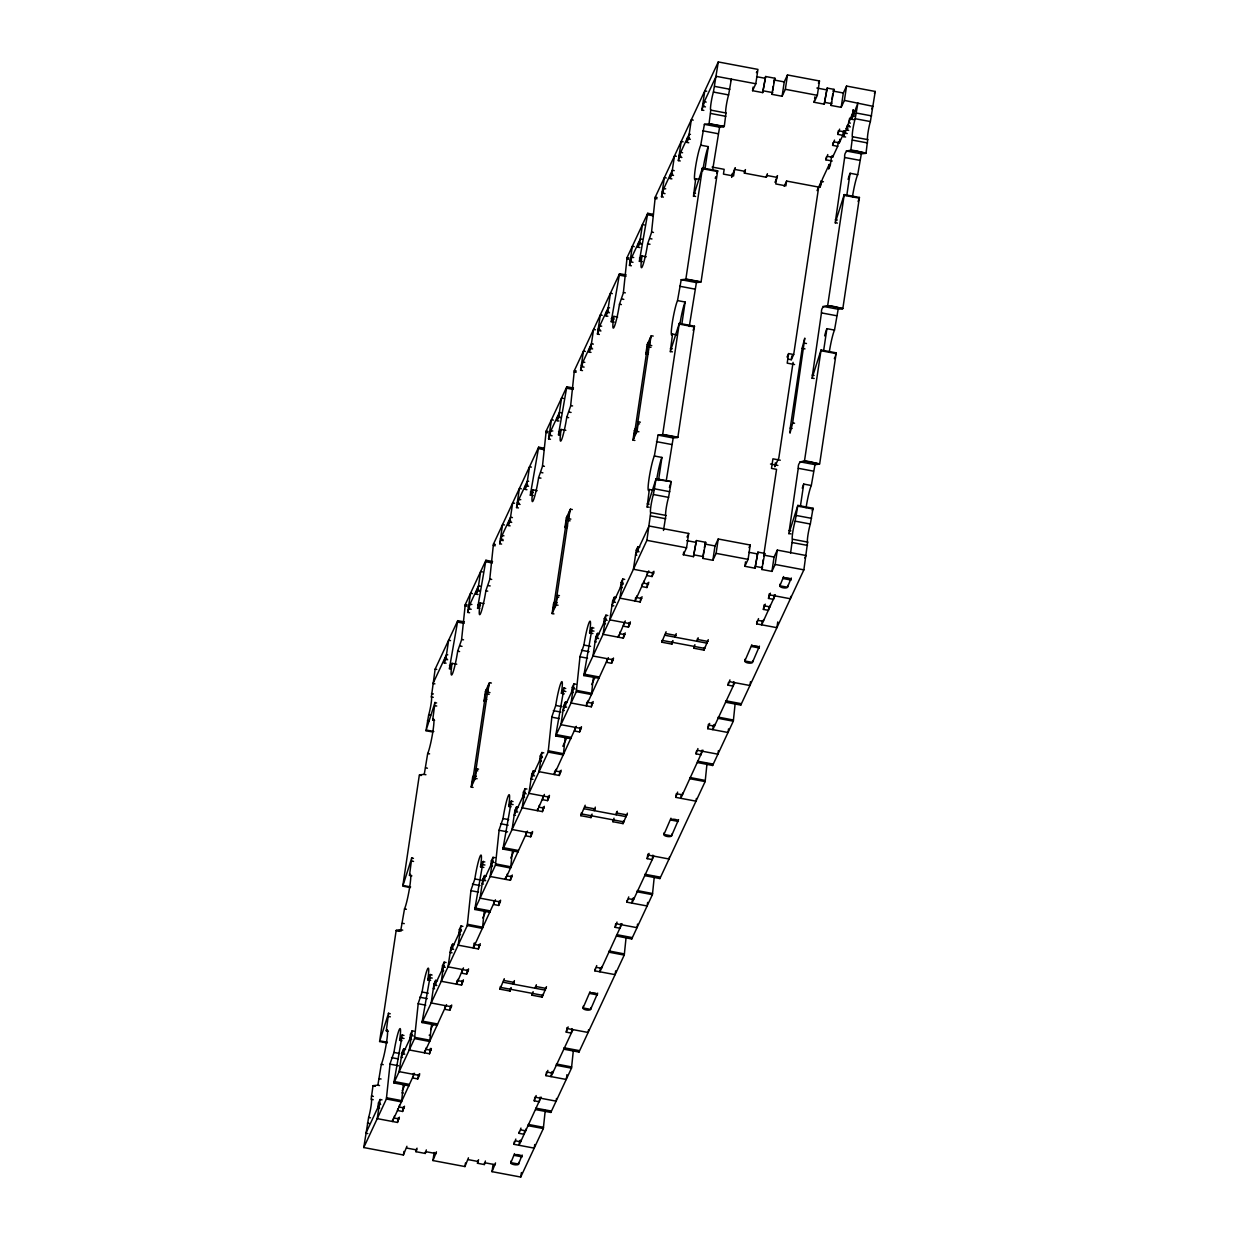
<?xml version="1.0" encoding="UTF-8"?>
<svg xmlns="http://www.w3.org/2000/svg" width="1239" height="1239" viewBox="0 0 1239 1239"><rect width="100%" height="100%" fill="white"/><g stroke="black" fill="none" stroke-linecap="round" stroke-linejoin="round"><path stroke-width="1.5" d="M406.919 1146.276L403.418 1154.996L363.755 1147.546L386.367 1099.055L390.068 1063.712L393.956 1052.422A18.12 1.781 -79.4 0 1 399.283 1029.609A18.12 1.781 -79.4 0 1 399.608 1040.28L401.978 1040.729M386.382 1098.978L401.56 1101.92L403.449 1083.815M399.608 1040.28L402.288 1034.782L394.11 1081.508L409.304 1084.373L409.056 1085.813L393.878 1082.948L414.523 1038.654L418.24 1003.311L422.112 992.021A18.12 1.781 -79.4 0 1 427.44 969.208A18.12 1.781 -79.4 0 1 427.78 979.879L430.63 980.421M456.757 664.228L452.018 663.33A18.12 1.781 -79.4 0 0 452.343 674.001A18.12 1.781 -79.4 0 0 457.671 651.187L461.558 639.897L465.26 604.555L485.92 560.26L492.564 561.499M414.538 1038.576L429.716 1041.519L431.404 1025.505M483.969 603.641L480.174 602.928A18.12 1.781 -79.4 0 0 480.515 613.599A18.12 1.781 -79.4 0 0 485.843 590.786L489.73 579.496L493.432 544.153L538.655 447.171L544.339 448.239M427.78 979.879L430.491 974.412L422.282 1021.106L437.475 1023.972L437.228 1025.412L422.034 1022.547L467.258 925.579L470.959 890.237L474.847 878.947A18.12 1.781 -79.4 0 1 480.174 856.134A18.12 1.781 -79.4 0 1 480.515 866.804L483.829 867.424M467.273 925.487L482.451 928.429L484.356 910.324M480.515 866.804L483.179 861.291L475.002 908.032L490.195 910.882L489.963 912.322L474.769 909.472L495.43 865.178L499.131 829.82L503.019 818.545A18.12 1.781 -79.4 0 1 508.346 795.717A18.12 1.781 -79.4 0 1 508.671 806.403L511.057 806.837M537.184 490.644L532.909 489.839A18.12 1.781 -79.4 0 0 533.25 500.525A18.12 1.781 -79.4 0 0 538.578 477.696L542.45 466.422L546.167 431.064L566.812 386.769L573.456 388.024M495.445 865.085L510.623 868.028L512.311 852.029M565.82 430.336L561.081 429.437A18.12 1.781 -79.4 0 0 561.406 440.108A18.12 1.781 -79.4 0 0 566.734 417.295L570.621 406.005L574.323 370.662L619.546 273.695L626.191 274.934M508.671 806.403L511.397 800.936L503.173 847.631L518.367 850.481L518.134 851.921L502.941 849.071L548.165 752.088L551.866 716.746L555.738 705.456A18.12 1.781 -79.4 0 1 561.081 682.643A18.12 1.781 -79.4 0 1 561.406 693.313L564.256 693.855M548.165 752.088L563.342 754.938L565.247 736.849M561.406 693.313L564.086 687.8L555.908 734.541L571.102 737.391L570.885 738.661L555.661 735.981L576.321 691.687L580.022 656.345L583.91 645.054A18.12 1.781 -79.4 0 1 589.237 622.241A18.12 1.781 -79.4 0 1 589.578 632.912L592.892 633.532M617.611 317.076L613.801 316.363A18.12 1.781 -79.4 0 0 614.141 327.034A18.12 1.781 -79.4 0 0 619.469 304.221L623.356 292.931L627.058 257.588L647.718 213.294L653.402 214.362M493.091 1164.474L492.022 1171.66L520.721 1177.05L543.332 1128.559L545.237 1110.454M576.321 691.687L591.514 694.537L593.202 678.538M646.247 256.752L641.972 255.962A18.12 1.781 -79.4 0 0 642.313 266.633A18.12 1.781 -79.4 0 0 647.641 243.82L651.513 232.529L655.23 197.187L718.279 61.95L757.943 69.399L755.805 83.756L752.569 90.695L762.697 92.6L765.64 76.508L774.933 78.258L771.974 94.35L782.103 96.255L785.34 89.301L787.477 74.96L819.475 80.969L817.337 95.326L814.1 102.264L824.229 104.169L827.172 88.077L834.002 89.363L831.044 105.454L841.173 107.344L844.409 100.405L846.562 86.064L875.245 91.454L870.382 121.561A10.361 1.022 -79.4 0 0 867.966 132.898A10.361 1.022 -79.4 0 0 867.703 139.604L866.03 153.109M550.844 1112.374L551.076 1111.011L535.883 1108.162L535.651 1109.602L550.844 1112.452L571.489 1068.157L573.394 1050.053M624.379 953.922L624.224 955.083L609.03 952.218L609.201 950.994L624.379 953.922L626.129 936.978M652.55 893.52L652.395 894.666L637.202 891.817L637.357 890.593L652.55 893.52L654.3 876.577M705.27 780.446L705.13 781.592L689.937 778.742L690.092 777.519L705.27 780.446L707.02 763.487M733.442 720.045L733.287 721.191L718.093 718.326L718.264 717.102L733.442 720.045L735.192 703.086M482.606 927.206L467.428 924.279M510.778 866.804L495.6 863.877M563.513 753.715L548.335 750.788M591.684 693.313L576.491 690.386M543.487 1127.335L528.31 1124.408L528.139 1125.709L543.332 1128.559M571.659 1066.934L556.481 1064.007L556.311 1065.308L571.489 1068.157M375.045 1086.014L373.14 1085.658L377.647 1085.178L378.096 1083.846L381.302 1064.301A18.12 1.781 -79.4 0 0 386.645 1041.488A18.12 1.781 -79.4 0 0 386.305 1030.817L388.597 1013.115L379.599 1041.472L396.17 930.474M401.08 931.155L396.341 930.257L400.909 929.591L404.503 908.899A18.12 1.781 -79.4 0 0 409.83 886.086A18.12 1.781 -79.4 0 0 409.489 875.415L411.797 857.713L403 885.498L410.62 886.876M421.43 775.211L419.525 774.855L424.017 774.375L424.481 773.043L427.687 753.498A18.12 1.781 -79.4 0 0 433.015 730.685A18.12 1.781 -79.4 0 0 432.69 720.014L435.028 702.343L425.984 730.669L428.663 714.98A10.361 1.022 -79.4 0 0 431.095 703.659A10.361 1.022 -79.4 0 0 431.358 696.938L435.137 669.153L457.749 620.662L464.393 621.916M457.749 620.662L449.339 668.843L452.018 663.33M485.92 560.26L477.511 608.442L480.174 602.928M538.655 447.171L530.23 495.352L532.909 489.839M566.812 386.769L558.402 434.951L561.081 429.437M619.546 273.695L611.137 321.861L613.801 316.363M647.718 213.294L639.293 261.46L641.972 255.962M584.08 674.14L599.258 676.99L599.057 678.26L583.832 675.58L592.242 627.399L589.578 632.912M658.017 435.121L673.195 437.987L677.702 437.491L662.509 434.641L658.017 435.121L654.347 455.998A18.12 1.781 -79.4 0 0 649.019 478.812A18.12 1.781 -79.4 0 0 649.344 489.482L647.052 507.185L656.081 478.75L671.275 481.615L668.564 497.366A10.361 1.022 -79.4 0 0 666.133 508.702A10.361 1.022 -79.4 0 0 665.87 515.409L663.485 530.447M681.202 279.72L696.395 282.585L700.887 282.089L685.694 279.24L681.202 279.72L677.532 300.597A18.12 1.781 -79.4 0 0 672.204 323.41A18.12 1.781 -79.4 0 0 672.545 334.081L670.253 351.783L679.282 323.348L694.46 326.213L677.857 437.29M704.387 124.334L719.58 127.183L724.087 126.688L708.894 123.838L704.387 124.334L700.732 145.195A18.12 1.781 -79.4 0 0 695.389 168.008A18.12 1.781 -79.4 0 0 695.729 178.679L693.437 196.397L702.467 167.962L717.66 170.812L701.073 281.826L685.879 279.007L702.467 167.962M790.234 428.09L790.002 433.123L792.557 423.537L804.792 338.123L802.237 347.71L790.234 428.09L792.139 428.446M799.79 461.775L814.983 464.625L819.475 464.145C812.134 462.503 797.374 456.355 798.257 468.296L788.794 533.792L797.854 505.404L813.047 508.253L810.337 524.02A10.361 1.022 -79.4 0 0 807.905 535.341A10.361 1.022 -79.4 0 0 807.642 542.062L803.863 569.847L740.798 705.084L725.605 702.234L725.853 700.778L741.03 703.644L740.814 704.991M822.975 306.374L838.168 309.223L842.659 308.743C835.318 307.117 820.574 300.953 821.457 312.894L811.979 378.391L821.054 350.002L836.232 352.852L819.676 463.851L804.452 461.047M846.16 150.972L861.353 153.822L865.86 153.342C858.503 151.716 843.759 145.552 844.642 157.492L835.163 222.989L844.239 194.6L859.432 197.45L842.845 308.511M372.985 1085.86L371.173 1098.9L373.202 1099.752M583.832 675.58L646.897 540.343L650.707 512.559L665.87 515.409M709.111 123.373L710.768 110.116A10.361 1.022 -79.4 0 1 711 103.395A10.361 1.022 -79.4 0 1 713.416 92.058L718.279 61.95M724.304 126.223L725.992 112.997L710.768 110.116M790.575 553.152L792.449 539.197A10.361 1.022 -79.4 0 1 792.712 532.491A10.361 1.022 -79.4 0 1 795.144 521.154L797.854 505.404M866.061 153.047L850.837 150.244L852.54 136.755A10.361 1.022 -79.4 0 1 852.773 130.033A10.361 1.022 -79.4 0 1 855.204 118.712L857.915 102.945L851.812 119.3L853.702 119.656M363.755 1147.546L368.618 1117.439A10.361 1.022 -79.4 0 0 371.034 1106.102A10.361 1.022 -79.4 0 0 371.297 1099.396M410.357 887.573L402.768 886.148L419.324 775.149L421.214 775.506M381.984 1099.86L380.094 1099.504L378.468 1102.973L377.756 1107.759L379.661 1108.115M446.055 663.19L444.151 662.834L444.863 658.064L446.768 658.42M380.094 1099.504L377.229 1118.631L397.487 1122.441L399.376 1117.175M444.151 662.834L445.761 659.365L448.626 640.238L450.516 640.594M393.878 1082.948L394.11 1081.508M405.525 1049.402L403.62 1049.046L401.994 1052.515L399.144 1071.642L419.402 1075.452L419.665 1073.655M469.581 612.747L467.676 612.391L470.541 593.249L472.431 593.605M392.778 1119.096L392.422 1121.496L414.507 1073.315M403.62 1049.046L402.907 1053.831L404.797 1054.188M467.676 612.391L470.015 604.136L471.904 604.493M394.312 1116.231L394.048 1118.012L399.113 1118.972M397.812 1108.704L397.549 1110.5L402.613 1111.46L404.503 1106.195M399.438 1105.234L399.159 1107.031L404.224 1107.976M414.012 1031.189L412.107 1030.833L410.496 1034.302L409.784 1039.087L411.673 1039.444M478.068 594.519L476.179 594.162L476.891 589.392L478.781 589.749M397.487 1122.441L398.153 1117.95M412.107 1030.833L409.257 1049.96L429.515 1053.77L431.389 1048.504M476.179 594.162L477.789 590.693L480.639 571.566L482.544 571.922M402.613 1111.46L403.279 1106.969M412.99 1076.18L412.711 1077.976L417.775 1078.921L419.402 1075.452M413.253 1074.383L413.392 1073.485M422.034 1022.547L422.282 1021.106M403.418 1154.996L403.945 1151.418M417.775 1078.921L418.457 1074.445M437.537 980.73L435.648 980.374L434.022 983.843L431.172 1002.971L451.414 1006.78L451.693 1004.984M501.594 544.076L499.704 543.72L502.554 524.577L504.459 524.933M424.807 1050.424L424.45 1052.825L446.536 1004.643M435.648 980.374L434.92 985.16L436.825 985.516M499.704 543.72L502.027 535.465L503.932 535.821M426.34 1047.559L426.061 1049.356L431.126 1050.3M429.515 1053.77L430.32 1048.38M446.04 962.517L444.135 962.161L442.524 965.63L441.796 970.416L443.701 970.772M510.096 525.863L508.191 525.491L508.904 520.721L510.809 521.077M444.135 962.161L441.285 981.288L461.528 985.098L463.417 979.832M508.191 525.491L509.818 522.022L512.667 502.895L514.572 503.251M426.324 1149.916L425.256 1153.447L415.963 1151.697L416.366 1149.018M415.963 1151.697L417.047 1148.166M473.081 787.4L471.176 787.044L472.617 777.473L473.422 775.738L476.272 776.28M485.936 701.289L484.031 700.933L485.456 691.362L489.498 682.689L491.403 683.045M471.997 785.309L486.277 689.627M474.413 780.105L488.693 684.424M471.176 787.044L475.234 778.371L476.659 768.799L478.548 769.156M489.173 694.351L487.268 693.995L489.498 682.689M454.388 944.583L452.498 944.226L450.872 947.696L448.022 966.838L468.28 970.648L468.543 968.852M518.46 507.928L516.555 507.572L519.404 488.429L521.309 488.786M452.498 944.226L451.786 949.012L453.675 949.368M516.555 507.572L518.893 499.317L520.783 499.673M445.142 1006.61L444.739 1009.305L449.803 1010.25L451.414 1006.78M425.256 1153.447L425.519 1151.651M462.89 926.369L460.985 926.013L459.375 929.482L458.662 934.268L460.552 934.624M526.947 489.715L525.042 489.359L525.77 484.573L527.659 484.929M460.985 926.013L458.136 945.156L478.393 948.95L480.267 943.684M525.042 489.359L526.668 485.889L529.518 466.747L531.423 467.103M449.803 1010.25L450.469 1005.774M457.005 980.56L456.463 984.153L463.479 967.891M458.353 978.887L458.089 980.684L463.154 981.629M468.45 1157.83L464.95 1166.565L432.953 1160.556L434.161 1152.487M462.132 969.564L461.589 973.157L466.654 974.117L468.28 970.648M432.953 1160.556L436.453 1151.821M461.528 985.098L462.209 980.607M474.769 909.472L475.002 908.032M466.654 974.117L467.32 969.626M486.416 875.911L484.511 875.555L482.9 879.024L480.035 898.167L500.293 901.977L500.571 900.18M550.472 439.256L548.583 438.9L551.432 419.758L553.337 420.114M473.685 945.605L473.329 948.005L495.414 899.824M473.856 944.412L474.041 943.22M484.511 875.555L483.799 880.34L485.703 880.697M548.583 438.9L550.906 430.645L552.811 431.002M475.203 942.74L474.94 944.536L480.004 945.481M494.903 857.698L493.014 857.342L491.387 860.811L490.675 865.596L492.58 865.953M558.975 421.043L557.07 420.687L557.782 415.901L559.687 416.258M478.393 948.95L479.059 944.474M493.014 857.342L490.148 876.484L510.406 880.279L512.296 875.013M557.07 420.687L558.681 417.218L561.546 398.075L563.435 398.431M494.02 901.791L493.618 904.485L498.682 905.446L500.293 901.977M502.941 849.071L503.173 847.631M498.682 905.446L499.348 900.954M518.444 807.239L516.539 806.883L514.913 810.352L512.063 829.495L532.321 833.305L532.584 831.508M582.5 370.585L580.595 370.229L583.461 351.086L585.35 351.442M505.698 876.933L505.342 879.334L527.427 831.152M516.539 806.883L515.827 811.669L517.716 812.025M580.595 370.229L582.934 361.974L584.823 362.33M507.231 874.068L506.968 875.865L512.032 876.809M464.95 1166.565L465.477 1162.972M510.406 880.279L511.072 875.803M526.931 789.026L525.026 788.67L523.416 792.139L522.703 796.925L524.593 797.281M590.988 352.372L589.098 352.015L589.81 347.23L591.7 347.586M525.026 788.67L522.177 807.813L542.434 811.607L544.324 806.341M589.098 352.015L590.709 348.546L593.558 329.404L595.463 329.76M553.972 613.909L552.083 613.553L553.508 603.982L554.313 602.247L557.163 602.789M566.827 527.799L564.938 527.442L566.362 517.871L570.405 509.198L572.31 509.554M552.888 611.818L567.168 516.136M555.32 606.614L569.599 510.933M552.083 613.553L556.125 604.88L557.55 595.309L559.455 595.665M570.064 520.86L568.159 520.504L570.405 509.198M535.294 771.107L533.389 770.735L531.779 774.22L528.914 793.347L549.171 797.157L549.435 795.361M599.351 334.437L597.446 334.081L600.311 314.954L602.2 315.31M511.18 987.56L510.096 991.076L499.983 989.171L500.37 986.492M533.389 770.735L532.677 775.521L534.582 775.877M597.446 334.081L599.784 325.826L601.689 326.182M499.983 989.171L504.288 978.717M526.172 832.221L525.63 835.814L530.695 836.774L532.321 833.305M485.409 1161.02L484.325 1164.552L477.495 1163.266L477.898 1160.571M477.495 1163.266L478.579 1159.735M543.782 752.878L541.892 752.522L540.266 755.991L539.554 760.777L541.458 761.133M607.838 316.224L605.948 315.868L606.661 311.082L608.566 311.438M541.892 752.522L539.027 771.665L559.285 775.475L561.174 770.209M605.948 315.868L607.559 312.398L610.424 293.271L612.314 293.628M530.695 836.774L531.376 832.283M510.096 991.076L510.499 988.397M484.325 1164.552L484.588 1162.755M537.633 808.866L537.37 810.662L544.37 794.416M539.259 805.396L538.98 807.193L544.045 808.138M513.612 982.341L513.333 984.138L514.417 980.607M542.899 796.987L542.496 799.666L547.561 800.626L549.171 797.157M542.434 811.607L543.1 807.131M555.661 735.981L555.908 734.541M547.561 800.626L548.227 796.135M492.022 1171.66L495.523 1162.925M567.307 702.436L565.418 702.064L563.791 705.549L560.942 724.676L581.199 728.486L581.463 726.689M631.379 265.766L629.474 265.409L632.324 246.282L634.229 246.638M554.762 770.937L554.22 774.514L576.305 726.333M565.418 702.064L564.705 706.85L566.595 707.206M629.474 265.409L631.813 257.154L633.702 257.511M556.11 769.249L555.846 771.045L560.895 772.005M575.81 684.207L573.905 683.851L572.294 687.32L571.582 692.105L573.471 692.462M639.866 247.552L637.961 247.196L638.689 242.41L640.578 242.767M559.285 775.475L559.951 770.983M573.905 683.851L571.055 702.993L591.313 706.803L593.187 701.537M637.961 247.196L639.587 243.727L642.437 224.6L644.342 224.956M546.476 986.647L542.171 997.116L532.042 995.211L532.305 993.415M533.126 991.68L532.042 995.211M535.542 986.476L535.279 988.273L536.363 984.742M574.911 728.315L574.509 730.995L579.573 731.955L581.199 728.486M522.161 1155.027L518.413 1164.273A2.927 1.038 8.5 0 1 517.484 1164.768L515.889 1164.861A4.615 1.642 8.5 0 1 512.125 1164.087L511.165 1163.576A2.927 1.038 8.5 0 1 510.809 1162.848L511.088 1161.051M511.103 1161.439L510.917 1162.631L518.522 1164.056M534.474 1146.338L534.195 1148.135L513.953 1144.325L514.355 1141.646M513.953 1144.325L515.827 1139.059M514.557 1153.602L510.824 1162.848M524.67 1130.711L524.128 1134.289L519.064 1133.344L519.342 1131.548M579.573 731.955L580.239 727.463M519.064 1133.344L520.953 1128.079M519.73 1140.5L519.017 1145.285L541.102 1097.104M599.335 633.764L597.43 633.408L595.82 636.877L592.97 656.004L613.212 659.814L613.491 658.017M663.392 197.094L661.502 196.738L664.352 177.611L666.257 177.967M520.891 1140.019L520.628 1141.816L515.563 1140.856M542.171 997.116L542.574 994.421M586.419 704.65L586.248 705.843L608.334 657.661M586.605 703.458L586.775 702.265M518.413 1164.273L518.676 1162.476M597.43 633.408L596.718 638.178L598.623 638.534M661.502 196.738L663.825 188.483L665.73 188.839M588.122 700.577L587.859 702.374L592.923 703.334M526.017 1129.023L525.754 1130.82L520.69 1129.875M520.721 1177.05L521.387 1172.559M607.822 615.535L605.933 615.179L604.307 618.648L603.594 623.434L605.499 623.79M671.894 178.881L669.989 178.524L670.702 173.739L672.607 174.095M591.313 706.803L591.979 702.312M605.933 615.179L603.068 634.322L623.325 638.131L625.215 632.866M669.989 178.524L671.6 175.055L674.465 155.928L676.355 156.284M539.972 1097.274L539.306 1101.765L534.241 1100.821L534.505 1099.024M534.644 1098.126L534.768 1097.227M634.879 440.434L632.974 440.062L634.399 430.506L635.22 428.771L637.109 429.128M647.734 354.308L645.829 353.951L647.254 344.396L651.296 335.723L653.201 336.079M633.795 438.327L648.059 342.661M534.241 1100.821L536.131 1095.555M636.211 433.123L650.49 337.457M632.974 440.062L637.016 431.389L638.457 421.833L640.346 422.189M650.971 347.369L649.066 347.013L651.296 335.723M616.186 597.616L614.296 597.26L612.67 600.729L609.82 619.856L630.062 623.666L630.341 621.87M680.242 160.962L678.353 160.605L681.202 141.463L683.107 141.819M592.072 814.069L591.003 817.601L580.874 815.696L581.277 813.001M614.296 597.26L613.568 602.046L615.473 602.402M678.353 160.605L680.676 152.351L682.581 152.707M580.874 815.696L585.18 805.226M606.94 659.644L606.537 662.323L611.601 663.283L613.212 659.814M534.551 1145.75L534.737 1144.542M566.579 1077.078L566.223 1079.463L545.965 1075.653L546.507 1072.076M545.965 1075.653L547.855 1070.388M624.688 579.403L622.783 579.047L621.173 582.516L620.445 587.301L622.35 587.658M688.745 142.748L686.84 142.377L687.552 137.606L689.457 137.963M622.783 579.047L619.934 598.174L640.176 601.984L642.065 596.718M686.84 142.377L688.466 138.907L691.316 119.78L693.221 120.137M611.601 663.283L612.267 658.792M551.742 1071.828L551.03 1076.614L572.945 1029.624M552.919 1071.348L552.656 1073.144L547.592 1072.184M591.003 817.601L591.406 814.906M618.54 635.375L618.261 637.171L625.277 620.925M620.15 631.905L619.887 633.702L624.952 634.662M594.503 808.866L594.24 810.662L595.309 807.131M623.651 624.394L623.387 626.191L628.452 627.135L630.062 623.666M623.79 623.496L623.929 622.598M623.325 638.131L623.991 633.64M639.789 547.019L637.884 546.662L636.273 550.131L633.408 569.259L653.665 573.068L653.929 571.272M703.845 110.364L701.94 110.008L704.805 90.865L706.695 91.221M637.884 546.662L637.171 551.448L639.076 551.804M701.94 110.008L704.279 101.753L706.168 102.109M572 1028.602L571.318 1033.094L566.254 1032.149L566.533 1030.352M566.796 1028.556L566.935 1027.658M556.512 1098.466L556.11 1101.146L535.852 1097.336M566.254 1032.149L568.143 1026.883M628.452 627.135L629.118 622.659M635.653 597.446L635.111 601.039L648.787 570.916M637.001 595.773L636.738 597.57L641.802 598.514M566.765 1075.87L566.935 1074.678M650.738 512.605L650.707 512.559A10.361 1.022 -79.4 0 1 650.94 505.853A10.361 1.022 -79.4 0 1 653.371 494.516L656.081 478.75M679.282 323.348L662.695 434.378L677.903 437.197M642.267 583.879L641.864 586.574L646.928 587.534L648.802 582.268M640.176 601.984L640.857 597.492M658.513 480.453L661.936 457.423L654.347 455.998M682.008 322.961L685.136 302.022L677.532 300.597M705.192 167.559L708.321 146.62L700.732 145.195M643.738 581.308L643.475 583.104L648.539 584.065M647.254 573.796L646.99 575.593L652.039 576.538L653.665 573.068M647.378 572.898L647.517 572M583.321 1006.145L583.058 1007.942A3.887 1.378 8.5 0 0 586.248 1009.955A3.887 1.378 8.5 0 0 590.647 1009.367L597.663 993.12M646.928 587.534L647.594 583.042M627.383 813.156L623.062 823.625L612.933 821.72L613.212 819.924M614.017 818.189L612.933 821.72M579 1052.05L579.248 1050.61L564.055 1047.76L563.807 1049.201L579 1052.05L624.224 955.083M616.573 812.087L616.17 814.782L617.254 811.251M590.058 991.68L583.058 1007.942L590.647 1009.367L590.91 1007.57M652.039 576.538L652.721 572.062M666.412 479.787L673.195 437.987M689.287 326.477L696.395 282.585M712.797 168.984L719.58 127.183M615.675 970.818L615.102 974.644L594.844 970.849L595.107 969.053M594.844 970.849L596.733 965.584M588.54 1029.795L588.138 1032.474L567.88 1028.68M725.915 112.95A10.361 1.022 -79.4 0 1 726.193 106.244A10.361 1.022 -79.4 0 1 728.609 94.907L731.335 79.157L730.592 80.752M600.481 967.969L599.908 971.794L621.993 923.613M601.798 966.528L601.519 968.325L596.455 967.38M623.062 823.625L623.465 820.93M620.863 923.798L620.197 928.274L615.133 927.33L615.675 923.736M615.133 927.33L617.022 922.064M672.978 640.578L671.894 644.11L661.765 642.205L662.044 640.408M731.722 177.394L732.295 173.568M734.712 168.365L733.581 176.015L723.452 174.11L724.165 169.325L712.131 167.064M661.765 642.205L666.086 631.735M731.769 176.527L735.331 167.699M647.656 902.395L647.114 905.972L626.872 902.178L627.135 900.381M626.872 902.178L628.746 896.912M804.823 558.03L806 555.506L777.302 550.101L775.165 564.457L771.928 571.396L761.799 569.491L764.757 553.415L757.927 552.129L754.985 568.205L744.856 566.3L748.093 559.362L750.23 545.021L718.233 538.996L716.096 553.353L712.859 560.291L702.73 558.386L705.688 542.31L696.395 540.56L693.453 556.652L683.324 554.747L683.727 552.052M752.569 90.695L753.111 87.102M632.649 898.337L631.936 903.123L653.836 856.134M633.81 897.857L633.547 899.653L628.483 898.709M671.894 644.11L672.297 641.415M683.324 554.747L686.561 547.808L688.698 533.451L649.035 526.002L635.545 554.917L636.815 555.149M675.394 635.375L675.131 637.171L676.215 633.64M767.406 173.723L766.322 177.254L744.376 173.119L744.778 170.44M744.376 173.119L745.46 169.588M631.735 938.976L631.967 937.536L616.79 934.671L616.557 936.034L631.735 938.976L652.395 894.666M637.28 925.874L637.001 927.67L616.759 923.86M637.404 924.975L637.543 924.077M652.891 855.127L652.225 859.603L647.161 858.658L647.827 854.167M647.161 858.658L649.05 853.392M693.453 556.652L696.395 540.56M762.697 92.6L765.64 76.508M702.73 558.386L702.993 556.59M703.133 555.707L703.938 550.317M704.341 547.623L705.688 542.31M771.974 94.35L772.253 92.553M772.517 90.757L773.182 86.265M773.725 82.688L774.933 78.258M664.212 832.654L663.949 834.451A3.887 1.378 8.5 0 0 667.14 836.464A3.887 1.378 8.5 0 0 671.553 835.876L678.554 819.629M708.274 639.665L703.969 650.134L693.84 648.229L694.103 646.448M659.907 878.575L660.139 877.119L644.946 874.269L644.729 875.632L659.907 878.575L705.13 781.592M694.909 644.698L693.84 648.229M697.48 638.612L697.077 641.291L698.146 637.76M766.322 177.254L766.585 175.458M670.965 818.205L663.949 834.451L671.553 835.876L671.817 834.079M696.395 798.474L695.993 801.168L675.735 797.358L676.277 793.765M675.735 797.358L677.625 792.093M712.859 560.291L714.996 545.95L718.233 538.996M782.103 96.255L784.241 81.898L787.477 74.96M669.292 857.202L669.029 858.999L648.771 855.189M681.373 794.478L680.8 798.303L702.9 750.122M682.689 793.053L682.426 794.834L677.361 793.889M703.969 650.134L704.372 647.439M776.915 176.294L775.769 183.945L785.898 185.85L786.61 181.064L818.685 187.089L793.688 354.524L791.272 359.728L787.896 359.093M776.249 179.593L777.519 175.628M701.77 750.307L701.104 754.799L696.039 753.839L696.442 751.144M696.039 753.839L697.913 748.573M728.547 728.904L728.021 732.497L707.763 728.687L708.429 724.196M707.763 728.687L709.653 723.421M713.54 724.861L712.828 729.632L734.742 682.658M714.717 724.381L714.438 726.162L709.389 725.218M712.626 765.485L712.874 764.045L697.681 761.195L697.449 762.543L712.626 765.485L733.287 721.191M744.856 566.3L745.119 564.519M745.259 563.621L745.522 561.825M814.1 102.264L814.364 100.467M814.627 98.671L814.906 96.874M718.434 750.586L717.908 754.179L697.65 750.369M733.782 681.636L733.116 686.127L728.052 685.167L728.455 682.472M728.052 685.167L729.941 679.901M754.985 568.205L757.927 552.129M824.229 104.169L827.172 88.077M793.688 354.524L788.624 353.58L787.199 363.151L794.571 364.529M745.119 659.179L744.856 660.96A3.887 1.378 8.5 0 0 748.046 662.989A3.887 1.378 8.5 0 0 752.445 662.4L759.461 646.139M775.32 462.89L774.747 466.716L778.804 458.043L793.068 362.361M791.272 359.728L791.829 355.934M763.782 554.964L776.559 469.349L771.494 468.388L772.919 458.817L780.291 460.211M761.799 569.491L762.202 566.796M762.605 564.117L763.27 559.625M763.813 556.032L764.757 553.415M831.044 105.454L831.586 101.861M831.989 99.166L832.794 93.792M751.856 644.714L744.856 660.96L752.445 662.4L752.708 660.604M821.101 180.662L820.125 187.244L822.448 178.989L829.325 164.245L828.612 169.031L830.238 165.561L831.663 155.99M777.751 621.932L776.899 627.677L756.642 623.867L757.044 621.188M832.221 161.008L825.886 159.831L826.289 157.136M756.642 623.867L758.531 618.602M825.886 159.831L827.776 154.565M750.493 681.682L749.92 685.508L729.678 681.698M768.985 606.785L768.443 610.362L763.379 609.418L763.642 607.621M763.782 606.723L764.045 604.926M838.354 141.835L837.688 146.326L832.623 145.366L833.026 142.671M762.279 621.002L761.706 624.828L775.366 594.72M763.379 609.418L765.268 604.152M832.623 145.366L834.513 140.1M763.596 619.562L763.317 621.359L758.253 620.398M827.497 156.362L832.562 157.307L832.84 155.51M771.928 571.396L774.065 557.039L777.302 550.101M841.173 107.344L843.325 93.002L846.562 86.064M774.236 594.89L773.57 599.382L768.505 598.422L769.171 593.946M843.48 130.854L842.814 135.33L837.75 134.385L838.013 132.588M838.153 131.69L838.292 130.792M768.505 598.422L770.395 593.171M837.75 134.385L839.639 129.119M770.333 605.097L770.069 606.893L765.005 605.948M834.25 141.896L839.314 142.857L839.841 139.264M845.618 137.002L843.713 136.646L844.611 130.668M843.713 136.646L847.538 125.216L849.427 125.573M848.715 130.358L846.826 130.002L847.538 125.216M780.167 584.003L779.904 585.784A3.887 1.378 8.5 0 0 783.094 587.797A3.887 1.378 8.5 0 0 787.493 587.224L791.241 577.978M846.826 130.002L849.691 118.154M783.451 577.359L783.28 578.567L790.869 579.991M851.812 119.3L852.695 113.322M853.051 110.921L853.237 109.729M787.772 585.428L787.493 587.224L779.904 585.784L783.637 576.553M850.357 123.157A3.887 1.378 8.5 0 1 849.149 121.747L852.897 112.501M853.021 111.603L853.299 109.822M804.483 460.985L821.054 350.002M844.239 194.6L827.667 305.615L842.861 308.449M800.379 506.395L803.724 484.077L811.313 485.502L814.983 464.625M823.579 350.993L826.909 328.676L834.497 330.101L838.168 309.223M846.764 195.592L850.093 173.274L857.698 174.699L861.353 153.822M790.73 596.377L790.374 598.762L770.116 594.952M715.259 178.37L715.801 176.65M716.854 173.228L717.66 170.812M693.143 330.333L694.46 326.213M669.416 487.454L670.485 484.015M858.1 201.585L859.432 197.45M834.374 358.69L834.916 356.987M835.442 355.268L836.232 352.852M812.257 510.669L813.047 508.253M671.275 481.615L655.818 479.447M377.647 1085.178L379.537 1085.534M425.968 730.716L432.597 731.986M379.568 1041.55L387.172 1042.975M756.425 72.652L757.029 71.351M484.031 700.933L484.836 699.199L486.741 699.555M564.938 527.442L565.743 525.708L567.632 526.064M645.829 353.951L646.634 352.217L648.539 352.573M476.659 768.799L475.853 770.534L477.743 770.89M557.55 595.309L556.745 597.043L558.65 597.399M638.457 421.833L637.636 423.568L639.541 423.924M818.406 83.245L819.475 80.969M774.979 182.303L775.986 180.135M784.179 186.268L786.61 181.064M833.243 90.989L834.002 89.363M817.043 190.589L817.895 188.793M818.313 187.879L820.838 182.458A3.887 1.378 8.5 0 1 823.424 181.699M832.562 157.307L837.688 146.326M839.314 142.857L842.814 135.33M402.148 1090.862L404.704 1085.41M430.645 1029.779L433.077 1024.545M482.761 917.991L486.013 911.037M510.731 858.023L513.984 851.069M562.847 746.25L566.904 737.546M591.623 684.548L594.875 677.578M874.409 93.266L875.245 91.454M871.683 108.846L872.395 107.328M872.876 106.306L844.409 100.405M687.026 537.029L687.63 535.728M688.249 534.427L688.698 533.451M787.013 357.049L788.624 353.58M749.022 547.623L750.23 545.021M724.273 126.424L709.049 123.637M434.734 702.606L436.624 702.962M591.994 627.708L593.899 628.065M854.786 113.709L853.547 113.802A2.927 1.038 8.5 0 0 852.618 114.298M756.611 76.694L764.835 78.243M774.127 79.993L784.241 81.898M816.873 88.031L826.367 89.812M833.197 91.097L843.325 93.002M755.805 83.756L716.142 76.307L702.652 105.222L703.922 105.454M785.34 89.301L817.337 95.326M763.503 90.865L772.78 92.615M825.035 102.434L831.865 103.72M854.136 111.045L856.041 111.402M714.64 86.389L729.833 89.254M856.412 113.043L871.606 115.893M853.423 115.831L855.328 116.187M713.416 92.058L728.609 94.907M855.204 118.712L870.382 121.561M848.436 126.533L850.341 126.889M846.051 128.391L847.956 128.748M839.376 130.916L845.695 132.108M703.566 106.523L705.456 106.895M845.339 133.177L847.228 133.533M852.54 136.755L867.765 139.651M710.597 113.461L725.791 116.311M852.37 140.1L867.563 142.95M702.869 130.838L718.062 133.704M844.642 157.492L859.835 160.342M690.448 134.37L689.178 134.137L679.065 155.82L680.954 156.176M688.466 138.907L690.355 139.264M679.963 157.136L681.868 157.492M735.068 169.48L745.197 171.385M767.127 175.52L777.256 177.409M702.203 168.659L717.396 171.509M843.976 195.297L859.169 198.147M674.217 170.626L672.328 170.27L662.215 191.952L663.469 192.2M695.729 178.679L699.524 179.392M671.6 175.055L673.505 175.411M693.592 193.036L695.482 193.392M835.365 219.69L837.254 220.046M693.685 196.087L695.575 196.443M835.458 222.726L837.363 223.097M663.113 193.269L665.018 193.625M655.23 197.187L657.119 197.543M655.059 198.472L656.949 198.829M647.47 214.734L653.17 215.803M651.59 232.096L653.48 232.452M650.057 238.6L651.962 238.972M642.205 239.297L640.3 238.941L630.186 260.624L631.456 260.871M647.641 243.82L650.01 244.253M639.587 243.727L641.477 244.083M639.448 258.115L641.353 258.471M627.058 257.588L628.963 257.944M639.541 261.166L642.391 261.692M626.888 258.874L628.793 259.245M631.085 261.94L632.99 262.296M679.684 286.24L694.862 289.105M821.457 312.894L836.65 315.744M619.314 275.135L625.958 276.374M623.418 292.497L625.323 292.853M621.901 299.017L623.79 299.373M619.469 304.221L621.374 304.577M804.56 343.157L806.465 343.513M609.542 307.861L608.272 307.613L598.158 329.295L600.063 329.651M679.018 324.045L694.196 326.91M820.791 350.699L835.984 353.549M802.129 348.36L804.978 348.902M607.559 312.398L609.464 312.755M611.292 318.516L614.126 319.058M611.385 321.567L614.234 322.094M672.545 334.081L677.284 334.979M599.072 330.612L600.961 330.968M670.392 348.438L672.297 348.794M812.18 375.092L814.069 375.448M647.254 344.396L649.159 344.752M649.871 345.278L651.776 345.635M670.5 351.489L672.39 351.845M812.273 378.127L814.162 378.484M593.326 344.117L591.421 343.761L581.308 365.443L582.578 365.675M590.709 348.546L592.614 348.902M582.222 366.759L584.111 367.116M574.323 370.662L576.228 371.019M574.153 371.963L576.058 372.32M792.666 422.886L794.555 423.242M566.579 388.21L573.223 389.464M570.683 405.571L572.588 405.927M569.166 412.091L571.071 412.448M561.298 412.788L559.409 412.432L549.295 434.115L550.55 434.347M566.734 417.295L568.639 417.651M634.399 430.506L636.304 430.862M637.016 431.389L638.921 431.745M558.681 417.218L560.586 417.574M656.484 441.642L671.677 444.507M798.257 468.296L813.45 471.145M770.503 464.036L777.86 465.415M558.557 431.59L560.446 431.946M546.167 431.064L548.056 431.42M545.996 432.365L547.886 432.721M558.65 434.641L560.555 434.997M550.193 435.431L552.098 435.787M538.407 448.611L544.107 449.68M797.606 506.101L812.784 508.95M542.527 465.972L544.417 466.329M654.579 488.847L669.772 491.697M796.352 515.486L811.545 518.351M649.344 489.482L653.619 490.288M540.994 472.493L542.899 472.849M653.371 494.516L668.564 497.366M795.144 521.154L810.337 524.02M538.578 477.696L540.947 478.146M528.65 481.336L527.38 481.104L517.267 502.786L519.172 503.142M647.207 503.839L649.112 504.196M788.98 530.478L790.885 530.834M647.3 506.89L649.205 507.247M789.073 533.529L790.978 533.885M526.668 485.889L528.557 486.246M792.449 539.197L807.704 542.109M530.385 492.007L533.235 492.533M650.537 515.904L665.73 518.769M792.31 542.558L807.503 545.408M530.478 495.042L533.328 495.585M518.165 504.103L520.07 504.459M566.362 517.871L568.252 518.227M686.731 540.622L695.59 542.295M704.867 544.045L714.996 545.95M748.898 552.315L757.122 553.864M763.952 555.149L774.065 557.039M568.98 518.769L570.869 519.126M646.897 540.343L686.561 547.808M716.096 553.353L748.093 559.362M775.165 564.457L803.863 569.847M512.419 517.608L510.53 517.252L500.417 538.934L502.941 539.399M694.258 554.917L703.535 556.652M755.79 566.471L762.62 567.756M509.818 522.022L511.707 522.378M636.273 550.131L638.162 550.488M501.315 540.25L503.22 540.607M493.432 544.153L495.321 544.51M493.261 545.454L495.151 545.81M621.173 582.516L623.062 582.872M623.341 584.065L622.071 583.832L611.958 605.515L613.863 605.871M485.673 561.701L492.332 562.955M612.67 600.729L614.575 601.085M489.792 579.062L491.697 579.418M488.274 585.582L490.164 585.939M480.407 586.279L478.502 585.923L468.388 607.606L469.658 607.838M485.843 590.786L487.748 591.142M553.508 603.982L555.413 604.338M556.125 604.88L558.03 605.236M477.789 590.693L479.694 591.049M604.307 618.648L606.212 619.004M607.11 620.321L605.221 619.965L595.107 641.647L596.377 641.895M665.808 633.532L675.936 635.437M697.882 639.556L708.011 641.461M665.049 635.282L707.237 643.211M477.65 605.081L480.5 605.623M662.617 640.486L704.805 648.415M465.26 604.555L467.165 604.911M477.758 608.132L479.648 608.488M465.09 605.856L466.995 606.212M592.103 630.759L593.992 631.116M469.302 608.922L471.192 609.278M595.82 636.877L597.709 637.233M583.91 645.054L590.554 646.309M457.516 622.102L464.16 623.356M581.478 650.258L589.083 651.683M579.96 656.778L587.549 658.203M461.62 639.463L463.525 639.82M460.103 645.984L462.008 646.34M457.671 651.187L459.576 651.544M447.744 654.827L446.489 654.595L433 683.494L434.904 683.851M445.761 659.365L447.666 659.721M572.294 687.32L574.184 687.676M449.494 665.482L451.383 665.839M575.097 688.992L573.192 688.636L563.079 710.319L564.349 710.567M563.838 688.11L565.727 688.466M449.587 668.533L451.492 668.89M563.931 691.161L565.836 691.517M435.137 669.153L436.732 669.447M563.791 705.549L565.696 705.905M485.456 691.362L487.361 691.718M488.073 692.26L489.978 692.616M555.738 705.456L561.917 706.617M553.322 710.659L560.911 712.084M431.497 693.592L433.387 693.948M551.789 717.18L559.393 718.605M431.358 696.938L433.263 697.309M434.827 705.657L436.732 706.013M428.663 714.98L430.568 715.337M432.69 720.014L434.579 720.37M427.455 720.649L429.36 721.005M426.216 730.05L433.805 731.475M540.266 755.991L542.171 756.348M542.434 757.556L541.18 757.308L531.066 778.99L532.956 779.346M427.687 753.498L429.592 753.854M531.779 774.22L533.668 774.576M425.55 767.855L427.44 768.211M472.617 777.473L474.506 777.829M475.234 778.371L477.123 778.727M523.416 792.139L525.321 792.495M424.017 774.375L425.922 774.731M526.219 793.812L524.314 793.456L514.2 815.138L515.47 815.37M584.916 807.023L595.045 808.928M616.991 813.047L627.12 814.952M584.142 808.757L626.345 816.687M581.726 813.961L623.914 821.891M511.103 801.184L513.008 801.556M511.196 804.235L513.101 804.591M514.913 810.352L516.818 810.709M503.019 818.545L508.702 819.614M500.587 823.749L508.176 825.174M499.069 830.269L507.603 831.865M491.387 860.811L493.292 861.167M494.191 862.483L492.301 862.127L482.188 883.81L483.458 884.042M482.931 861.601L484.836 861.957M483.024 864.636L484.929 865.008M411.549 858.008L413.439 858.364M411.642 861.059L413.532 861.415M482.9 879.024L484.79 879.38M474.847 878.947L481.491 880.186M472.415 884.15L480.02 885.575M409.489 875.415L411.875 875.865M470.897 890.671L478.486 892.095M404.503 908.899L406.392 909.256M459.375 929.482L461.264 929.839M461.543 931.031L460.273 930.799L450.16 952.481L452.065 952.837M402.35 923.256L404.255 923.613M400.832 929.777L402.737 930.133M396.139 930.551L398.973 931.093M450.872 947.696L452.777 948.052M442.524 965.63L444.414 965.986M445.312 967.303L443.423 966.947L433.309 988.629L434.579 988.861M504.025 980.498L514.154 982.403M536.084 986.538L546.213 988.428M503.251 982.248L545.439 990.178M500.819 987.452L543.023 995.382M430.212 974.675L432.101 975.031M430.305 977.726L432.194 978.082M434.022 983.843L435.927 984.2M422.112 992.021L428.291 993.182M419.696 997.225L427.285 998.649M418.163 1003.745L425.767 1005.17M388.349 1013.409L390.254 1013.765M388.442 1016.46L390.347 1016.816M429.159 1035.169L430.103 1035.355M410.496 1034.302L412.401 1034.658M386.305 1030.817L388.21 1031.173M413.299 1035.974L411.394 1035.618L401.281 1057.301L402.551 1057.533M402.04 1035.076L403.945 1035.432M414.693 1037.353L429.887 1040.218M402.133 1038.127L404.038 1038.483M379.831 1040.853L387.42 1042.278M401.994 1052.515L403.899 1052.871M393.956 1052.422L399.639 1053.506M391.524 1057.626L398.168 1058.88M390.006 1064.146L398.54 1065.757M381.302 1064.301L383.207 1064.657M379.165 1078.658L381.07 1079.014M372.939 1085.953L374.844 1086.309M401.947 1092.798L403.202 1093.03M386.537 1097.769L401.73 1100.619M371.437 1096.05L373.342 1096.407M378.468 1102.973L380.373 1103.33M380.636 1104.522L379.382 1104.274L365.892 1133.189L367.797 1133.546M368.618 1117.439L370.507 1117.795M367.394 1123.107L369.299 1123.463M406.655 1148.057L416.784 1149.962M426.061 1151.712L436.19 1153.617M468.187 1159.627L478.3 1161.532M485.13 1162.817L495.259 1164.722M656.608 480.236A18.12 1.781 -79.4 0 1 661.936 457.423M680.041 323.317A18.12 1.781 -79.4 0 1 685.136 302.022M702.776 170.92A18.12 1.781 -79.4 0 1 708.321 146.62M852.447 196.893A18.12 1.781 -79.4 0 1 857.698 174.699M848.126 179.407A18.12 1.781 -79.4 0 1 850.093 173.274M829.263 352.294A18.12 1.781 -79.4 0 1 834.497 330.101M824.647 335.877A18.12 1.781 -79.4 0 1 826.909 328.676M806.078 507.696A18.12 1.781 -79.4 0 1 811.313 485.502M802.283 488.228A18.12 1.781 -79.4 0 1 803.724 484.077M790.978 579.775A2.927 1.038 8.5 0 0 790.621 579.047L789.351 578.412A4.615 1.642 8.5 0 0 785.541 577.761L784.302 577.854A2.927 1.038 8.5 0 0 783.373 578.35M759.182 647.935L751.593 646.51A3.887 1.378 8.5 0 1 755.991 645.922A3.887 1.378 8.5 0 1 759.182 647.935M678.291 821.426L670.686 820.001A3.887 1.378 8.5 0 1 675.1 819.413A3.887 1.378 8.5 0 1 678.291 821.426M597.384 994.902L589.795 993.477A3.887 1.378 8.5 0 1 594.193 992.888A3.887 1.378 8.5 0 1 597.384 994.902M521.882 1156.823L514.293 1155.398A3.887 1.378 8.5 0 1 518.692 1154.81A3.887 1.378 8.5 0 1 521.882 1156.823"/></g></svg>
